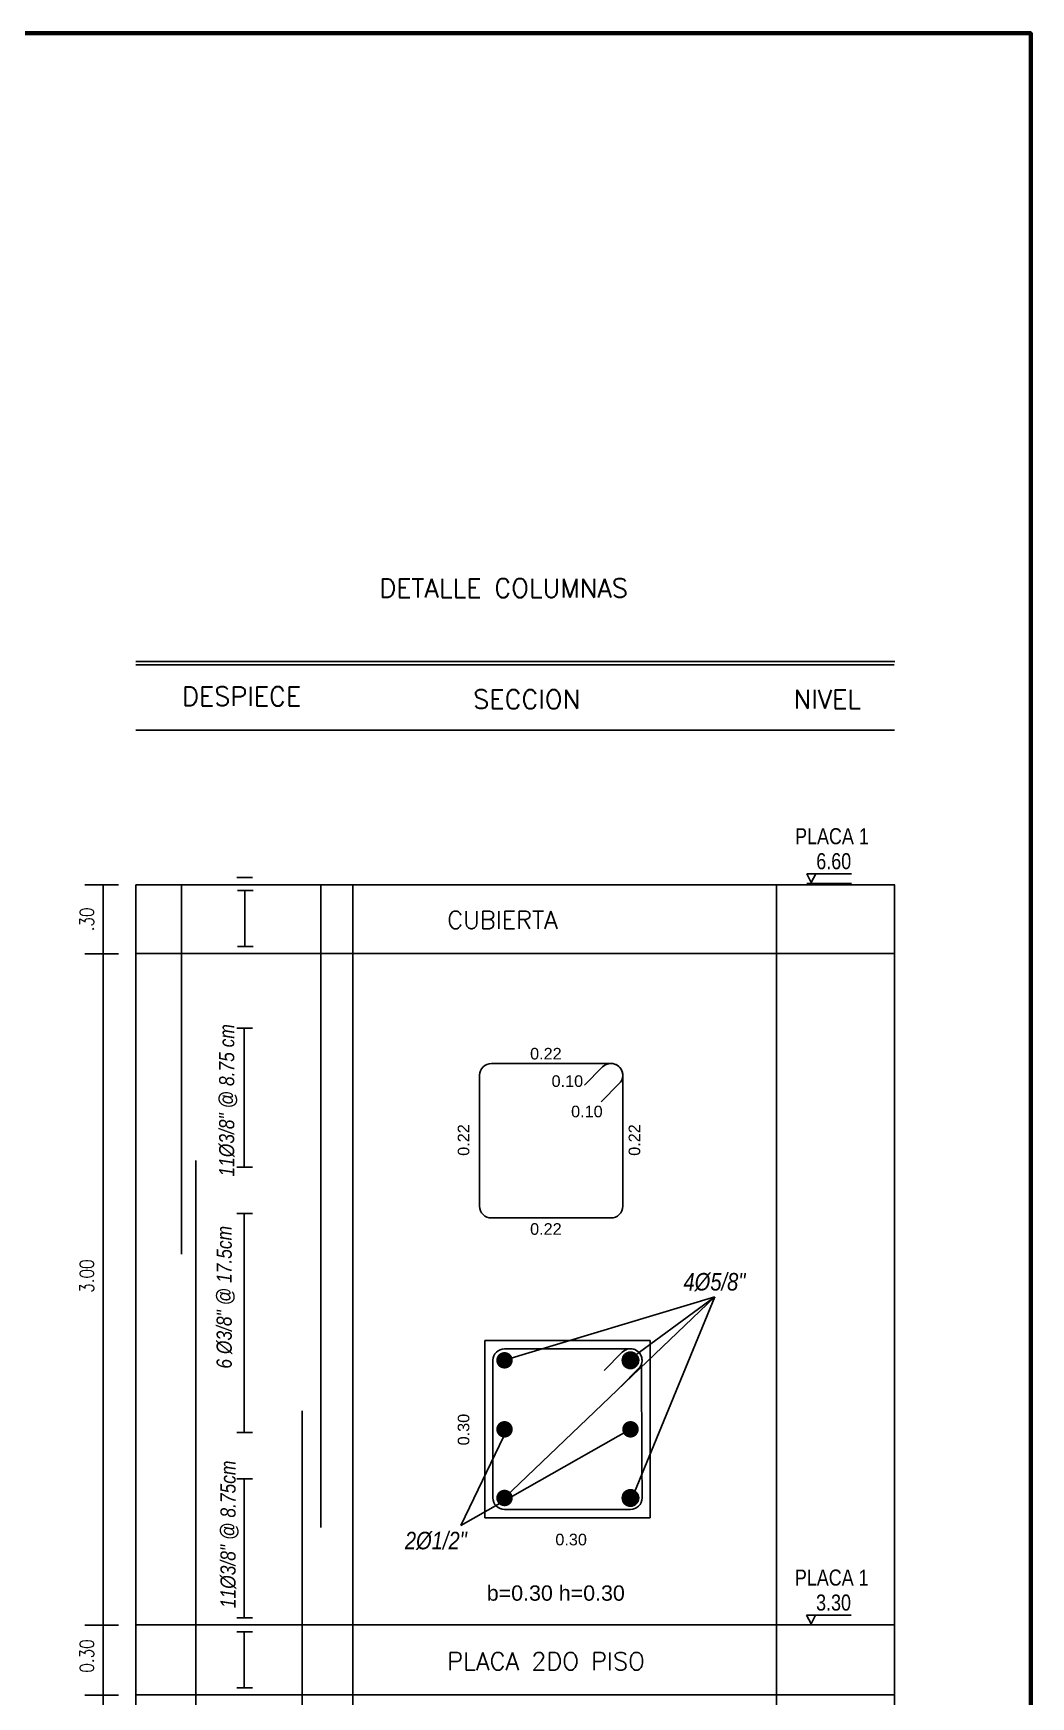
# Model space of a CAD drawing. Header units: metres. Extents: x -3 to 176, y -9 to 24.
# Drawn here: x 35.24 to 44.14, y 9.5 to 24.34 of the extents above; entities that cross this region are included whole.
import ezdxf
from ezdxf.enums import TextEntityAlignment as Align

# ---------------------------------------------------------------- set-up
doc = ezdxf.new("R2010")
doc.units = ezdxf.units.M
for name, color, linetype in [('COLUM.COTAS', 7, 'Continuous'), ('COLUM.DIBUJO', 7, 'Continuous'), ('COLUM.TEXT', 7, 'Continuous')]:
    doc.layers.add(name, color=color, linetype=linetype)
doc.layers.add('MARQ.CUADROS', color=7, linetype='Continuous', lineweight=80)
doc.styles.get("Standard").update_dxf_attribs({"font": 'arial.ttf'})
doc.styles.add('TEXTOACOTADO', font='romans.shx', dxfattribs={"width": 0.8, "height": 0.1})

msp = doc.modelspace()

# ---------------------------------------------------------------- linework, layer by layer
at = {"layer": 'COLUM.COTAS'}
for p, q in [((37.05715, 16.80525), (37.19711, 16.80525)), ((35.70101, 16.73971), (36.00118, 16.73971)), ((35.70101, 16.73971), (36.00118, 16.73971)), ((35.70101, 16.73971), (36.00118, 16.73971)), ((35.86398, 16.73971), (35.86398, 9.51148)), ((37.06323, 16.68978), (37.20319, 16.68978)), ((37.06323, 16.68929), (37.20319, 16.68929)), ((37.06323, 16.68929), (37.20319, 16.68929)), ((37.06323, 16.68929), (37.20319, 16.68929)), ((37.12935, 16.19145), (37.12935, 16.68929)), ((37.12935, 16.19145), (37.12935, 16.68929)), ((37.12935, 16.19145), (37.12935, 16.68929)), ((37.06323, 16.19145), (37.20319, 16.19145)), ((37.06323, 16.19145), (37.20319, 16.19145)), ((37.06323, 16.19145), (37.20319, 16.19145)), ((35.70101, 16.12607), (36.00118, 16.12607)), ((37.05603, 15.4614), (37.19599, 15.4614)), ((37.12215, 14.22033), (37.12215, 15.4614)), ((37.05603, 14.22033), (37.19599, 14.22033)), ((37.05603, 13.80665), (37.19599, 13.80665)), ((37.12215, 11.85478), (37.12215, 13.80665)), ((37.05603, 11.85478), (37.19599, 11.85478)), ((37.05603, 11.4411), (37.19599, 11.4411)), ((37.12215, 10.20003), (37.12215, 11.4411)), ((35.70101, 10.13449), (36.00118, 10.13449)), ((37.05603, 10.20003), (37.19599, 10.20003)), ((37.05594, 10.07469), (37.1959, 10.07469)), ((37.12206, 9.57686), (37.12206, 10.07469)), ((35.70101, 9.51148), (36.00118, 9.51148)), ((35.86398, 9.51148), (35.86398, 3.30615)), ((37.05594, 9.57686), (37.1959, 9.57686))]:
    msp.add_line(p, q, dxfattribs=at)
at = {"layer": 'COLUM.DIBUJO'}
for p, q in [((36.15399, 18.70321), (42.92433, 18.70321)), ((36.154, 18.73288), (42.92902, 18.73288)), ((36.15382, 18.11924), (42.92775, 18.11924)), ((36.15607, 16.74188), (36.15248, 1.03303)), ((36.15566, 16.74188), (42.92956, 16.74188)), ((36.56184, 16.74188), (36.56184, 13.44449)), ((37.80528, 16.74188), (37.80528, 11.0068)), ((38.09267, 16.74188), (38.09164, 9.51364)), ((41.87337, 16.74188), (41.87337, 9.51364)), ((42.92775, 16.74188), (42.92775, 1.03303)), ((36.15553, 16.12824), (42.92949, 16.12824)), ((39.32898, 15.14633), (39.41401, 15.14633)), ((39.32898, 15.14633), (40.25051, 15.14633)), ((39.60535, 15.14633), (40.39547, 15.14633)), ((40.25051, 15.14633), (40.39614, 15.14633)), ((39.22401, 13.87307), (39.22401, 15.04136)), ((40.15915, 14.9528), (40.32192, 15.11558)), ((40.50111, 15.04086), (40.50111, 13.87307)), ((40.47037, 14.96713), (40.3076, 14.80436)), ((36.69184, 14.28116), (36.69184, 1.11026)), ((39.41401, 13.7681), (39.32898, 13.7681)), ((40.39614, 13.7681), (39.39806, 13.7681)), ((40.25051, 13.7681), (39.68684, 13.7681)), ((40.39614, 13.7681), (40.25051, 13.7681)), ((39.60535, 12.67485), (39.26937, 12.67485)), ((39.26937, 12.67485), (39.26937, 11.59934)), ((39.68684, 12.67485), (39.60535, 12.67485)), ((40.42124, 12.67485), (39.68684, 12.67485)), ((40.74685, 12.67485), (40.42124, 12.67485)), ((40.74685, 11.59934), (40.74685, 12.67485)), ((39.34303, 11.59934), (39.34303, 12.49824)), ((39.44598, 12.60119), (39.60535, 12.60119)), ((39.60535, 12.60119), (39.68684, 12.60119)), ((39.68684, 12.60119), (40.42124, 12.60119)), ((40.33468, 12.40826), (40.49745, 12.57103)), ((40.42124, 12.60119), (40.57025, 12.60119)), ((40.66987, 12.47231), (40.67122, 11.59934)), ((40.64304, 12.42545), (40.48027, 12.26268)), ((37.64111, 12.04816), (37.64111, 1.11026)), ((39.26937, 11.59934), (39.26937, 11.09327)), ((39.34303, 11.26988), (39.34303, 11.59934)), ((40.67268, 11.59934), (40.67319, 11.26988)), ((40.74685, 11.09327), (40.74685, 11.59934)), ((39.60535, 11.16694), (39.44598, 11.16694)), ((39.68684, 11.16694), (39.60535, 11.16694)), ((40.42124, 11.16694), (39.68684, 11.16694)), ((40.57025, 11.16694), (40.42124, 11.16694)), ((39.26937, 11.09327), (39.60535, 11.09327)), ((39.60535, 11.09327), (39.68684, 11.09327)), ((39.68684, 11.09327), (40.42124, 11.09327)), ((40.42124, 11.09327), (40.74685, 11.09327)), ((36.15432, 10.13665), (42.92844, 10.13665)), ((36.1542, 9.51364), (42.92775, 9.51364)), ((38.09164, 9.51364), (38.09164, 1.03303)), ((41.87337, 9.51364), (41.87337, 1.03303))]:
    msp.add_line(p, q, dxfattribs=at)
at = {"layer": 'COLUM.DIBUJO', "const_width": 0.07366}
for points in [[(39.40915, 12.49824, 1), (39.48281, 12.49824, 1)], [(40.53342, 12.49824, 1), (40.60708, 12.49824, 1)], [(39.40915, 11.88245, 1), (39.48281, 11.88245, 1)], [(40.53342, 11.88245, 1), (40.60708, 11.88245, 1)], [(39.40915, 11.26988, 1), (39.48281, 11.26988, 1)], [(39.40915, 11.26988, 1), (39.48281, 11.26988, 1)], [(40.53342, 11.26988, 1), (40.60708, 11.26988, 1)]]:
    msp.add_lwpolyline(points, format="xyb", close=True, dxfattribs=at)
at = {"layer": 'COLUM.DIBUJO'}
for centre in [(40.57025, 12.49824), (40.57025, 11.26988)]:
    msp.add_circle(centre, 0.07366, dxfattribs=at)
for centre, radius, start, end in [((39.32898, 15.04136), 0.10497, 89.999999, 180.000001), ((40.39614, 15.04136), 0.10497, 359.999257, 134.999257), ((40.39614, 15.04136), 0.10497, 314.999795, 89.999795), ((39.32898, 13.87307), 0.10497, 179.999999, 270.000001), ((40.39614, 13.87307), 0.10497, 269.999999, 0.000001), ((39.44598, 12.49824), 0.10294, 90, 180), ((40.57025, 12.49824), 0.10294, 0.000322, 135.000322), ((40.57025, 12.49824), 0.10294, 315.000161, 90.000161), ((39.44598, 11.26988), 0.10294, 180, 270), ((40.57025, 11.26988), 0.10294, 270.000004, 359.999996)]:
    msp.add_arc(centre, radius, start, end, dxfattribs=at)
at = {"layer": 'COLUM.TEXT'}
for p, q in [((42.18428, 16.76062), (42.1445, 16.84017)), ((42.1445, 16.84017), (42.54228, 16.84017)), ((42.18428, 16.76062), (42.22406, 16.84017)), ((42.14459, 16.75125), (42.54236, 16.75125)), ((42.22545, 16.74188), (42.62322, 16.74188)), ((39.44598, 12.49824), (41.32415, 13.0645)), ((39.44598, 11.26988), (41.32415, 13.0645)), ((41.32415, 13.0645), (40.505, 12.46406)), ((40.58537, 11.26988), (41.32415, 13.0645)), ((39.47715, 11.90206), (39.05599, 11.02508)), ((40.57025, 11.88245), (39.05599, 11.02508)), ((42.18255, 10.14602), (42.14277, 10.22558)), ((42.14277, 10.22558), (42.54055, 10.22558)), ((42.14285, 10.13665), (42.54063, 10.13665)), ((42.18255, 10.14602), (42.22233, 10.22558))]:
    msp.add_line(p, q, dxfattribs=at)
at = {"layer": 'MARQ.CUADROS'}
msp.add_lwpolyline([(-3.35714, -8.91147), (44.14286, -8.91147), (44.14286, 24.33853), (-3.35714, 24.33853)], close=True, dxfattribs=at)

# ---------------------------------------------------------------- texts
at = {"layer": 'COLUM.COTAS', "style": 'TEXTOACOTADO', "width": 0.8}
for s, p in [('.30', (35.7804, 16.32538)), ('3.00', (35.78049, 13.10077)), ('0.30', (35.7804, 9.71078))]:
    msp.add_text(s, height=0.124106, rotation=90, dxfattribs=at).set_placement(p)
at = {"layer": 'COLUM.COTAS'}
for s, p in [('0.22', (39.81516, 15.18222)), ('0.22', (39.81516, 13.61821)), ('0.30', (40.04037, 10.84722))]:
    msp.add_text(s, height=0.103588, dxfattribs=at).set_placement(p, align=Align.CENTER)
for p in [(40.14755, 14.93766), (40.32193, 14.66654)]:
    msp.add_text('0.10', height=0.103588, dxfattribs=at).set_placement(p, align=Align.RIGHT)
for s, p in [('0.22', (39.13193, 14.46346)), ('0.22', (40.65732, 14.46346)), ('0.30', (39.13193, 11.88))]:
    msp.add_text(s, height=0.103588, rotation=90, dxfattribs=at).set_placement(p, align=Align.CENTER)
at = {"layer": 'COLUM.TEXT', "style": 'TEXTOACOTADO'}
for s, height, p in [('DETALLE COLUMNAS ', 0.1675436, (38.328, 19.30456)), ('DESPIECE', 0.167544, (36.56794, 18.33906)), ('SECCION', 0.167544, (39.16667, 18.31271)), ('NIVEL', 0.167544, (42.025, 18.31271)), ('CUBIERTA', 0.157599, (38.93508, 16.34928)), ('PLACA 2DO PISO ', 0.1575988, (38.93508, 9.73469))]:
    msp.add_text(s, height=height, dxfattribs=at).set_placement(p)
at = {"layer": 'COLUM.TEXT', "width": 0.8}
for s, p in [('PLACA 1', (42.03938, 17.10271)), ('6.60', (42.22867, 16.87995)), ('PLACA 1', (42.03764, 10.48811)), ('3.30', (42.22694, 10.26536))]:
    msp.add_text(s, height=0.1432, dxfattribs=at).set_placement(p)
at = {"layer": 'COLUM.TEXT'}
msp.add_text(' b=0.30 h=0.30', height=0.1367359, dxfattribs=at).set_placement((39.87722, 10.3532), align=Align.CENTER)
at = {"layer": 'COLUM.TEXT', "char_height": 0.1354255, "width": 1.4752353, "attachment_point": 1, "rotation": 90}
for s, insert in [('{\\fArial Narrow|b0|i1|c0|p34;11Ø3/8" @ 8.75 cm}', (36.89825, 14.13794)), ('{\\fArial Narrow|b0|i1|c0|p34;6 Ø3/8" @ 17.5cm}', (36.87578, 12.42405)), ('{\\fArial Narrow|b0|i1|c0|p34;11Ø3/8" @ 8.75cm}', (36.91028, 10.28694))]:
    msp.add_mtext(s, dxfattribs=dict(at, insert=insert))
at = {"layer": 'COLUM.TEXT', "char_height": 0.1567425, "width": 0.6598849, "attachment_point": 1}
for s, insert in [('{\\fArial Narrow|b0|i1|c0|p34;4Ø5/8"    }', (41.04344, 13.2775)), ('{\\fArial Narrow|b0|i1|c0|p34;2Ø1/2"    }', (38.55669, 10.96848))]:
    msp.add_mtext(s, dxfattribs=dict(at, insert=insert))

doc.saveas('drawing.dxf')
